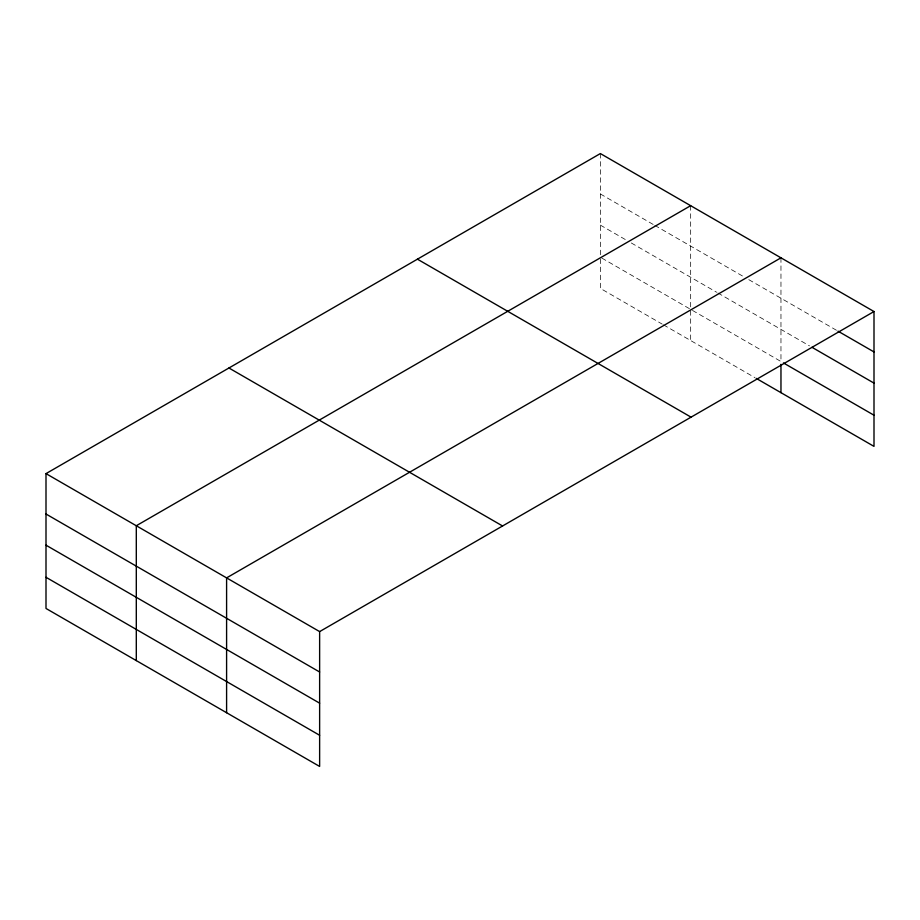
<?xml version="1.0" encoding="UTF-8"?>
<svg xmlns="http://www.w3.org/2000/svg" width="920" height="920" viewBox="0 0 920 920"><rect width="100%" height="100%" fill="white"/><g stroke="black" fill="none" stroke-linecap="round" stroke-linejoin="round"><path stroke-width="0.69" stroke-dasharray="4.6 3.45" d="M600.369 193.959L653.556 224.664M654.787 225.377L743.855 276.793M748.799 279.657L836.786 330.452M600.369 225.124L626.336 240.12M631.293 242.972L716.645 292.249M717.876 292.974L809.496 345.862M689.425 308.66L600.369 257.232L600.369 288.397L662.216 324.116M663.446 324.829L754.986 377.671M780.965 257.83L780.965 361.502L690.667 309.373L690.667 340.538M690.667 205.689L690.667 307.97M600.369 153.559L600.369 255.84"/><path stroke-width="1.38" d="M874 311.535L600.369 153.559L46 473.616L46 608.465L319.631 766.44L319.631 631.603L874 311.535L874 446.384L756.228 378.384M690.667 205.689L136.298 525.745L136.298 660.594M780.965 257.83L226.596 577.886L226.596 712.735M838.028 331.166L874 351.934M811.981 347.3L874 383.111M783.449 362.94L874 415.219M417.427 259.175L691.058 417.162M228.942 368L502.573 525.976M46 473.616L319.631 631.603M46 514.015L319.631 672.002M46 545.18L319.631 703.168M46 577.288L319.631 735.275M780.965 364.331L780.965 392.667"/></g></svg>
